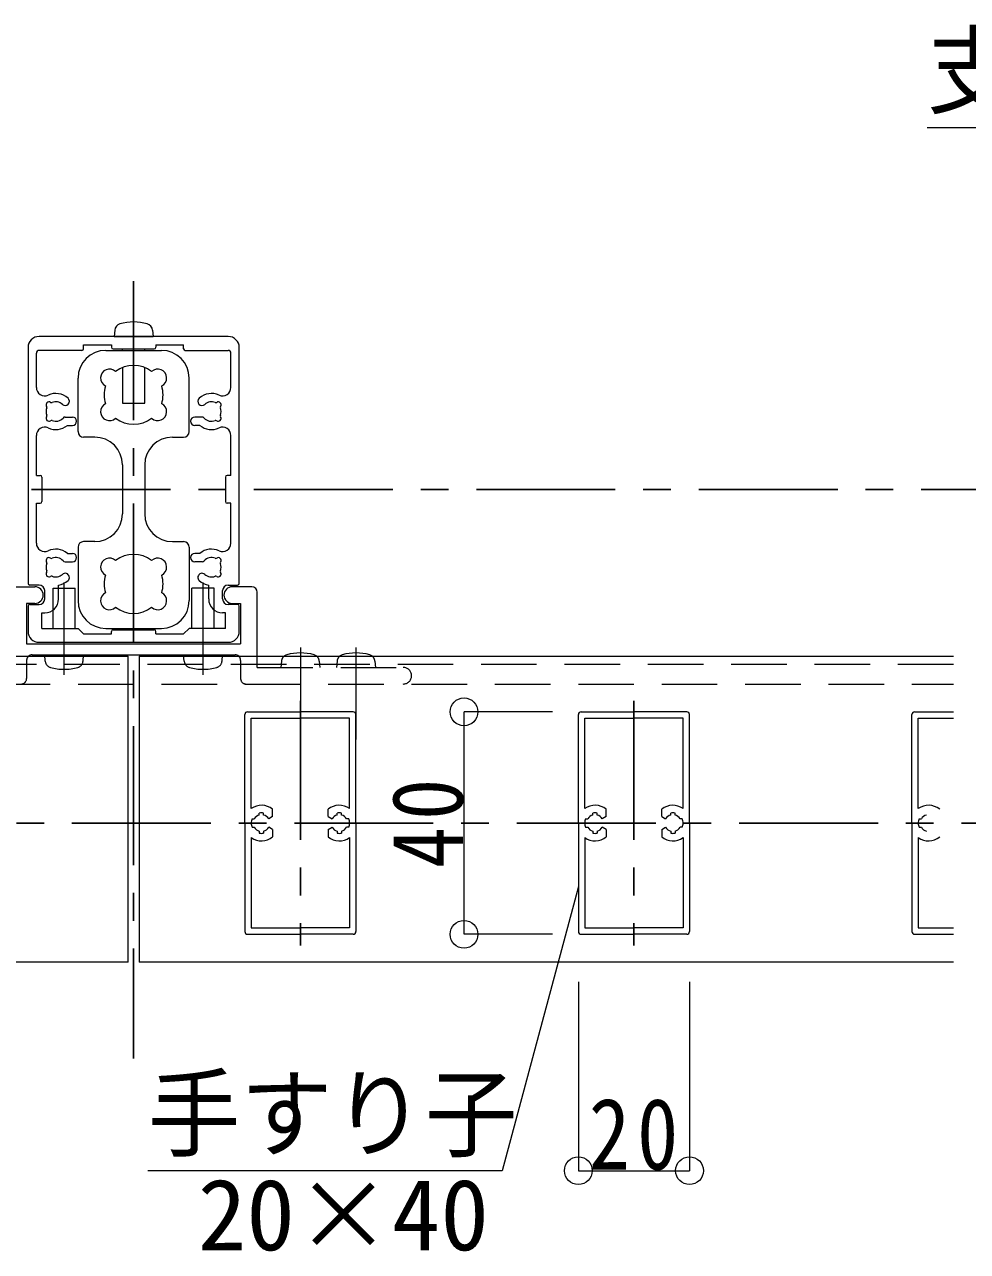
# Model space of a CAD drawing. Units: millimetres at full size, sheet at 1:5. Extents: x -1050 to 1050, y -742 to 742.
# Drawn here: x 228.4 to 398, y -388.8 to -168.2 of the extents above; entities that cross this region are included whole.
import ezdxf
from ezdxf.enums import TextEntityAlignment as Align

# ---------------------------------------------------------------- set-up
doc = ezdxf.new("R2010")
doc.units = ezdxf.units.MM
doc.header["$LTSCALE"] = 5
doc.linetypes.add('CHAIN1', pattern=[8, 5, -1, 1, -1])
doc.linetypes.add('DASHED2', pattern=[3, 2, -1])
doc.layers.add('0-0_通り芯', color=7, linetype='CHAIN1')
for name, color, linetype, lineweight in [('0-3_寸法', 54, 'Continuous', 20), ('0-4_手摺部材', 92, 'Continuous', 20), ('0-5_手すり子', 12, 'Continuous', 20), ('0-9_文字', 3, 'Continuous', 20), ('0-A_支柱', 6, 'Continuous', 20), ('0-B_足元', 4, 'Continuous', 20)]:
    doc.layers.add(name, color=color, linetype=linetype, lineweight=lineweight)
doc.styles.add('ＭＳ ゴシック', font='')
doc.styles.get('ＭＳ ゴシック').set_extended_font_data('MS Gothic')

# ---------------------------------------------------------------- blocks, each defined once
blk = doc.blocks.new('dimension_origin')
at = {"color": 0, "linetype": 'Continuous', "lineweight": -2}
blk.add_circle((0, 0), 1.25, dxfattribs=at)

msp = doc.modelspace()

# ---------------------------------------------------------------- linework, layer by layer
at = {"layer": '0-0_通り芯'}
for p, q in [((248.02, -214.355), (248.02, -354.142)), ((894.67, -251.793), (-189.98, -251.793)), ((278.02, -289.793), (278.02, -333.793)), ((338.02, -289.793), (338.02, -333.793)), ((-243.068, -311.793), (889.731, -311.793))]:
    msp.add_line(p, q, dxfattribs=at)
at = {"layer": '0-3_寸法'}
for p, q in [((323.365, -291.793), (307.455, -291.793)), ((307.455, -331.793), (307.455, -291.793)), ((323.365, -331.793), (307.455, -331.793)), ((328.02, -340.354), (328.02, -374.293)), ((348.02, -340.354), (348.02, -374.293)), ((328.02, -374.293), (348.02, -374.293))]:
    msp.add_line(p, q, dxfattribs=at)
at = {"layer": '0-4_手摺部材'}
for p, q in [((244.52, -224.293), (251.52, -224.293)), ((226.77, -269.293), (230.27, -269.293)), ((233.52, -269.543), (237.52, -269.543)), ((233.52, -276.793), (233.52, -269.543)), ((237.52, -276.793), (237.52, -269.543)), ((262.52, -269.543), (258.52, -269.543)), ((258.52, -276.793), (258.52, -269.543)), ((262.52, -276.793), (262.52, -269.543)), ((269.27, -269.293), (265.77, -269.293)), ((270.27, -281.793), (270.27, -270.293)), ((228.77, -272.293), (228.77, -279.543)), ((230.27, -272.293), (228.77, -272.293)), ((265.77, -272.293), (267.27, -272.293)), ((267.27, -272.293), (267.27, -279.543)), ((228.77, -279.543), (267.27, -279.543)), ((103.02, -281.793), (247.02, -281.793)), ((229.77, -281.543), (266.27, -281.543)), ((247.02, -336.793), (247.02, -281.793)), ((249.02, -281.793), (395.52, -281.793)), ((249.02, -281.793), (249.02, -336.793)), ((247.02, -336.793), (103.02, -336.793)), ((395.52, -336.793), (249.02, -336.793))]:
    msp.add_line(p, q, dxfattribs=at)
at = {"layer": '0-4_手摺部材', "linetype": 'CHAIN1'}
for p, q in [((235.52, -285.143), (235.52, -268.543)), ((260.52, -285.143), (260.52, -268.543)), ((278.02, -280.193), (278.02, -296.793)), ((288.02, -280.193), (288.02, -296.793))]:
    msp.add_line(p, q, dxfattribs=at)
at = {"layer": '0-4_手摺部材', "linetype": 'DASHED2'}
for p, q in [((232.118, -282.662), (232.02, -281.543)), ((232.02, -281.543), (239.02, -281.543)), ((238.922, -282.662), (239.02, -281.543)), ((257.118, -282.662), (257.02, -281.543)), ((257.02, -281.543), (264.02, -281.543)), ((263.922, -282.662), (264.02, -281.543)), ((270.27, -283.793), (270.27, -281.793)), ((395.52, -283.293), (103.02, -283.293)), ((228.77, -282.543), (228.77, -285.793)), ((267.27, -282.543), (267.27, -285.793)), ((270.27, -283.793), (296.52, -283.793)), ((274.618, -282.674), (274.52, -283.793)), ((281.422, -282.674), (281.52, -283.793)), ((284.618, -282.674), (284.52, -283.793)), ((291.422, -282.674), (291.52, -283.793)), ((103.02, -286.793), (395.52, -286.793))]:
    msp.add_line(p, q, dxfattribs=at)
at = {"layer": '0-4_手摺部材'}
for centre, radius, start, end in [((230.27, -270.793), 1.5, 270.00004, 89.99996), ((265.77, -270.793), 1.5, 90, 270), ((269.27, -270.293), 1, 0, 90), ((229.77, -282.543), 1, 90.00005, 131.40962), ((266.27, -282.543), 1, 48.59041, 90), ((275.913, -282.787), 1.3, 105.88083, 130.13486), ((278.02, -290.193), 9, 74.11915, 105.88085), ((280.127, -282.787), 1.3, 49.8651, 74.11915), ((285.913, -282.787), 1.3, 105.88083, 130.13486), ((288.02, -290.193), 9, 74.11915, 105.88085), ((290.127, -282.787), 1.3, 49.8651, 74.11915)]:
    msp.add_arc(centre, radius, start, end, dxfattribs=at)
at = {"layer": '0-4_手摺部材', "linetype": 'DASHED2'}
for centre, radius, start, end in [((229.77, -282.543), 1, 131.40962, 180), ((266.27, -282.543), 1, 0, 48.59041), ((275.913, -282.787), 1.3, 130.13486, 174.99995), ((280.127, -282.787), 1.3, 5.00002, 49.8651), ((285.913, -282.787), 1.3, 130.13486, 174.99995), ((290.127, -282.787), 1.3, 5.00002, 49.8651), ((233.413, -282.549), 1.3, 184.99997, 254.11918), ((235.52, -275.143), 9, 254.11915, 285.88085), ((237.627, -282.549), 1.3, 285.88083, 354.99995), ((258.413, -282.549), 1.3, 184.99997, 254.11918), ((260.52, -275.143), 9, 254.11915, 285.88085), ((262.627, -282.549), 1.3, 285.88083, 354.99995), ((296.52, -285.293), 1.5, 270, 90), ((227.77, -285.793), 1, 270.00005, 360), ((268.27, -285.793), 1, 180, 270)]:
    msp.add_arc(centre, radius, start, end, dxfattribs=at)
at = {"layer": '0-5_手すり子'}
for p, q in [((268.02, -311.793), (268.02, -292.293)), ((268.52, -291.793), (278.02, -291.793)), ((269.17, -292.943), (278.02, -292.943)), ((269.17, -309.182), (269.17, -292.943)), ((287.52, -291.793), (278.02, -291.793)), ((286.87, -292.943), (278.02, -292.943)), ((286.87, -309.182), (286.87, -292.943)), ((288.02, -311.793), (288.02, -292.293)), ((328.02, -311.793), (328.02, -292.293)), ((328.52, -291.793), (338.02, -291.793)), ((329.17, -292.943), (338.02, -292.943)), ((329.17, -309.182), (329.17, -292.943)), ((347.52, -291.793), (338.02, -291.793)), ((346.87, -292.943), (338.02, -292.943)), ((346.87, -309.182), (346.87, -292.943)), ((348.02, -311.793), (348.02, -292.293)), ((388.02, -311.793), (388.02, -292.293)), ((388.52, -291.793), (395.52, -291.793)), ((389.17, -292.943), (395.52, -292.943)), ((389.17, -309.182), (389.17, -292.943)), ((269.329, -311.043), (269.721, -311.043)), ((270.632, -310.344), (270.632, -309.984)), ((271.408, -310.344), (271.408, -309.984)), ((273.02, -310.638), (272.319, -311.043)), ((273.02, -310.638), (273.02, -309.295)), ((283.02, -310.638), (283.02, -309.295)), ((283.02, -310.638), (283.721, -311.043)), ((284.632, -310.344), (284.632, -309.984)), ((285.408, -310.344), (285.408, -309.984)), ((286.711, -311.043), (286.319, -311.043)), ((329.329, -311.043), (329.721, -311.043)), ((330.632, -310.344), (330.632, -309.984)), ((331.408, -310.344), (331.408, -309.984)), ((333.02, -310.638), (332.319, -311.043)), ((333.02, -310.638), (333.02, -309.295)), ((343.02, -310.638), (343.02, -309.295)), ((343.02, -310.638), (343.721, -311.043)), ((344.632, -310.344), (344.632, -309.984)), ((345.408, -310.344), (345.408, -309.984)), ((346.711, -311.043), (346.319, -311.043)), ((389.329, -311.043), (389.721, -311.043)), ((268.02, -311.793), (268.02, -331.293)), ((269.329, -312.543), (269.721, -312.543)), ((270.632, -313.242), (270.632, -313.602)), ((271.408, -313.242), (271.408, -313.602)), ((273.02, -312.948), (272.319, -312.543)), ((273.02, -312.948), (273.02, -314.291)), ((283.02, -312.948), (283.721, -312.543)), ((283.02, -312.948), (283.02, -314.291)), ((284.632, -313.242), (284.632, -313.602)), ((285.408, -313.242), (285.408, -313.602)), ((286.711, -312.543), (286.319, -312.543)), ((288.02, -311.793), (288.02, -331.293)), ((328.02, -311.793), (328.02, -331.293)), ((329.329, -312.543), (329.721, -312.543)), ((330.632, -313.242), (330.632, -313.602)), ((331.408, -313.242), (331.408, -313.602)), ((333.02, -312.948), (332.319, -312.543)), ((333.02, -312.948), (333.02, -314.291)), ((343.02, -312.948), (343.721, -312.543)), ((343.02, -312.948), (343.02, -314.291)), ((344.632, -313.242), (344.632, -313.602)), ((345.408, -313.242), (345.408, -313.602)), ((346.711, -312.543), (346.319, -312.543)), ((348.02, -311.793), (348.02, -331.293)), ((388.02, -311.793), (388.02, -331.293)), ((389.329, -312.543), (389.721, -312.543)), ((269.17, -314.404), (269.17, -330.643)), ((286.87, -314.404), (286.87, -330.643)), ((329.17, -314.404), (329.17, -330.643)), ((346.87, -314.404), (346.87, -330.643)), ((389.17, -314.404), (389.17, -330.643)), ((269.17, -330.643), (278.02, -330.643)), ((286.87, -330.643), (278.02, -330.643)), ((329.17, -330.643), (338.02, -330.643)), ((346.87, -330.643), (338.02, -330.643)), ((389.17, -330.643), (395.52, -330.643)), ((268.52, -331.793), (278.02, -331.793)), ((287.52, -331.793), (278.02, -331.793)), ((328.52, -331.793), (338.02, -331.793)), ((347.52, -331.793), (338.02, -331.793)), ((388.52, -331.793), (395.52, -331.793))]:
    msp.add_line(p, q, dxfattribs=at)
for centre, radius, start, end in [((268.52, -292.293), 0.5, 90, 180), ((287.52, -292.293), 0.5, 0, 90), ((328.52, -292.293), 0.5, 90, 180), ((347.52, -292.293), 0.5, 0, 90), ((388.52, -292.293), 0.5, 90, 180), ((271.02, -311.793), 3.2, 51.31781, 125.31877), ((285.02, -311.793), 3.2, 54.68123, 128.68219), ((331.02, -311.793), 3.2, 51.31781, 125.31877), ((345.02, -311.793), 3.2, 54.68123, 128.68219), ((391.02, -311.793), 3.2, 51.31781, 125.31877), ((271.02, -311.793), 1.85, 156.08345, 180), ((271.02, -311.793), 1.5, 104.99993, 149.99998), ((271.02, -311.793), 1.85, 77.88619, 102.1137), ((271.02, -311.793), 1.5, 29.99998, 74.99992), ((285.02, -311.793), 1.5, 105.00008, 150.00002), ((285.02, -311.793), 1.85, 77.8863, 102.11381), ((285.02, -311.793), 1.5, 30.00002, 75.00007), ((285.02, -311.793), 1.85, 0, 23.91655), ((331.02, -311.793), 1.85, 156.08345, 180), ((331.02, -311.793), 1.5, 104.99993, 149.99998), ((331.02, -311.793), 1.85, 77.88619, 102.1137), ((331.02, -311.793), 1.5, 29.99998, 74.99992), ((345.02, -311.793), 1.5, 105.00008, 150.00002), ((345.02, -311.793), 1.85, 77.8863, 102.11381), ((345.02, -311.793), 1.5, 30.00002, 75.00007), ((345.02, -311.793), 1.85, 0, 23.91655), ((391.02, -311.793), 1.85, 156.08345, 180), ((391.02, -311.793), 1.5, 104.99993, 149.99998), ((271.02, -311.793), 1.85, 180, 203.91655), ((271.02, -311.793), 1.5, 210.00002, 255.00007), ((271.02, -311.793), 1.5, 285.00008, 330.00002), ((285.02, -311.793), 1.5, 209.99998, 254.99992), ((285.02, -311.793), 1.5, 284.99993, 329.99998), ((285.02, -311.793), 1.85, 336.08345, 360), ((331.02, -311.793), 1.85, 180, 203.91655), ((331.02, -311.793), 1.5, 210.00002, 255.00007), ((331.02, -311.793), 1.5, 285.00008, 330.00002), ((345.02, -311.793), 1.5, 209.99998, 254.99992), ((345.02, -311.793), 1.5, 284.99993, 329.99998), ((345.02, -311.793), 1.85, 336.08345, 360), ((391.02, -311.793), 1.85, 180, 203.91655), ((391.02, -311.793), 1.5, 210.00002, 255.00007), ((271.02, -311.793), 3.2, 234.68123, 308.68219), ((271.02, -311.793), 1.85, 257.8863, 282.11381), ((285.02, -311.793), 3.2, 231.31781, 305.31877), ((285.02, -311.793), 1.85, 257.88619, 282.1137), ((331.02, -311.793), 3.2, 234.68123, 308.68219), ((331.02, -311.793), 1.85, 257.8863, 282.11381), ((345.02, -311.793), 3.2, 231.31781, 305.31877), ((345.02, -311.793), 1.85, 257.88619, 282.1137), ((391.02, -311.793), 3.2, 234.68123, 308.68219), ((268.52, -331.293), 0.5, 180, 270), ((287.52, -331.293), 0.5, 270, 360), ((328.52, -331.293), 0.5, 180, 270), ((347.52, -331.293), 0.5, 270, 360), ((388.52, -331.293), 0.5, 180, 270)]:
    msp.add_arc(centre, radius, start, end, dxfattribs=at)
at = {"layer": '0-9_文字'}
for points in [[(529.02, -226.293), (489.52, -186.793), (390.77, -186.793)], [(328.02, -323.214), (314.334, -374.293), (250.584, -374.293)]]:
    msp.add_lwpolyline(points, dxfattribs=at)
at = {"layer": '0-A_支柱'}
for p, q in [((265.02, -224.293), (231.02, -224.293)), ((244.618, -223.174), (244.52, -224.293)), ((251.422, -223.174), (251.52, -224.293)), ((229.02, -226.293), (229.02, -268.693)), ((238.72, -226.793), (231.02, -226.793)), ((244.02, -225.793), (244.02, -226.243)), ((244.32, -226.543), (251.72, -226.543)), ((246.02, -226.793), (246.02, -226.543)), ((250.02, -226.793), (250.02, -226.543)), ((252.02, -225.793), (252.02, -226.243)), ((252.02, -225.793), (257.02, -225.793)), ((257.02, -226.493), (257.02, -225.793)), ((257.32, -226.793), (265.02, -226.793)), ((267.02, -268.693), (267.02, -226.293)), ((230.52, -233.485), (230.52, -227.293)), ((265.52, -233.485), (265.52, -227.293)), ((235.697, -238.793), (237.02, -238.793)), ((236.097, -240.293), (237.02, -240.293)), ((260.343, -238.793), (259.02, -238.793)), ((259.943, -240.293), (259.02, -240.293)), ((230.52, -249.293), (230.52, -242.101)), ((265.52, -249.293), (265.52, -242.101)), ((230.52, -249.293), (231.22, -249.293)), ((231.52, -249.593), (231.52, -253.993)), ((264.52, -249.593), (264.52, -253.993)), ((265.52, -249.293), (264.82, -249.293)), ((230.52, -254.293), (231.22, -254.293)), ((230.52, -261.485), (230.52, -254.293)), ((265.52, -254.293), (264.82, -254.293)), ((265.52, -261.485), (265.52, -254.293)), ((236.097, -263.293), (237.02, -263.293)), ((259.943, -263.293), (259.02, -263.293)), ((235.697, -264.793), (237.02, -264.793)), ((260.343, -264.793), (259.02, -264.793)), ((231.02, -268.993), (229.32, -268.993)), ((234.52, -271.493), (234.52, -269.004)), ((261.52, -271.493), (261.52, -269.004)), ((265.02, -268.993), (266.72, -268.993)), ((232.02, -271.493), (232.02, -269.993)), ((264.02, -271.493), (264.02, -269.993)), ((229.02, -272.793), (229.02, -277.293)), ((229.32, -272.493), (231.02, -272.493)), ((266.72, -272.493), (265.02, -272.493)), ((267.02, -277.293), (267.02, -272.793)), ((231.52, -273.993), (232.02, -273.993)), ((231.52, -276.793), (231.52, -273.993)), ((264.52, -273.993), (264.02, -273.993)), ((264.52, -276.793), (264.52, -273.993)), ((231.52, -276.793), (238.02, -276.793)), ((239.02, -277.793), (238.02, -276.793)), ((239.02, -277.793), (244.02, -277.793)), ((244.02, -277.793), (244.02, -277.343)), ((244.32, -277.043), (251.72, -277.043)), ((252.02, -277.793), (252.02, -277.343)), ((252.02, -277.793), (257.02, -277.793)), ((257.02, -277.793), (258.02, -276.793)), ((264.52, -276.793), (258.02, -276.793)), ((231.02, -279.293), (265.02, -279.293))]:
    msp.add_line(p, q, dxfattribs=at)
for points in [[(239.02, -226.493), (239.02, -225.793), (244.02, -225.793)], [(246.02, -229.885), (246.02, -236.293), (250.02, -236.293), (250.02, -229.885)]]:
    msp.add_lwpolyline(points, dxfattribs=at)
for centre, radius, start, end in [((245.913, -223.287), 1.3, 105.88085, 175), ((248.02, -230.693), 9, 74.11915, 105.88085), ((250.127, -223.287), 1.3, 5, 74.11915), ((231.02, -226.293), 2, 90, 180), ((265.02, -226.293), 2, 0, 90), ((231.02, -227.293), 0.5, 90, 180), ((238.72, -226.493), 0.3, 270, 360), ((244.32, -226.243), 0.3, 180, 270), ((251.72, -226.243), 0.3, 270, 360), ((257.32, -226.493), 0.3, 180, 270), ((265.02, -227.293), 0.5, 0, 90), ((232.02, -233.485), 1.5, 180, 294.90106), ((264.02, -233.485), 1.5, 245.09894, 360), ((234.02, -237.793), 3.25, 47.4576, 114.90106), ((234.02, -237.793), 1.75, 47.4576, 112.4201), ((235.71, -235.951), 0.75, 227.4576, 47.4576), ((260.33, -235.951), 0.75, 132.5424, 312.5424), ((262.02, -237.793), 3.25, 65.09894, 132.5424), ((262.02, -237.793), 1.75, 67.5799, 132.5424), ((234.02, -237.793), 1.75, 157.5799, 202.4201), ((232.783, -236.555), 0.5, 55.28656, 214.71344), ((232.125, -237.011), 0.3, 337.5799, 34.71344), ((233.238, -235.898), 0.3, 235.28656, 292.4201), ((262.802, -235.898), 0.3, 247.5799, 304.71344), ((263.257, -236.555), 0.5, 325.28656, 124.71344), ((263.915, -237.011), 0.3, 145.28656, 202.4201), ((262.02, -237.793), 1.75, 337.5799, 22.4201), ((232.783, -239.03), 0.5, 145.28656, 304.71344), ((232.125, -238.575), 0.3, 325.28656, 22.4201), ((234.02, -237.793), 3.25, 245.09894, 309.71514), ((233.238, -239.688), 0.3, 67.5799, 124.71344), ((234.02, -237.793), 1.75, 247.5799, 318.18969), ((235.697, -239.293), 0.5, 90, 138.18969), ((237.02, -239.543), 0.75, 270, 90), ((259.02, -239.543), 0.75, 90, 270), ((262.02, -237.793), 3.25, 230.28486, 294.90106), ((260.343, -239.293), 0.5, 41.81031, 90), ((262.02, -237.793), 1.75, 221.81031, 292.4201), ((262.802, -239.688), 0.3, 55.28656, 112.4201), ((263.257, -239.03), 0.5, 235.28656, 34.71344), ((263.915, -238.575), 0.3, 157.5799, 214.71344), ((232.02, -242.101), 1.5, 65.09894, 180), ((264.02, -242.101), 1.5, 0, 114.90106), ((231.22, -249.593), 0.3, 0, 90), ((264.82, -249.593), 0.3, 90, 180), ((231.22, -253.993), 0.3, 270, 360), ((264.82, -253.993), 0.3, 180, 270), ((232.02, -261.485), 1.5, 180, 294.90106), ((264.02, -261.485), 1.5, 245.09894, 360), ((232.783, -264.555), 0.5, 55.28656, 214.71344), ((234.02, -265.793), 3.25, 50.28486, 114.90106), ((233.238, -263.898), 0.3, 235.28656, 292.4201), ((234.02, -265.793), 1.75, 41.81031, 112.4201), ((235.697, -264.293), 0.5, 221.81031, 270), ((237.02, -264.043), 0.75, 270, 90), ((259.02, -264.043), 0.75, 90, 270), ((262.02, -265.793), 3.25, 65.09894, 129.71514), ((260.343, -264.293), 0.5, 270, 318.18969), ((262.02, -265.793), 1.75, 67.5799, 138.18969), ((262.802, -263.898), 0.3, 247.5799, 304.71344), ((263.257, -264.555), 0.5, 325.28656, 124.71344), ((234.02, -265.793), 1.75, 157.5799, 202.4201), ((232.783, -267.03), 0.5, 145.28656, 304.71344), ((232.125, -265.011), 0.3, 337.5799, 34.71344), ((232.125, -266.575), 0.3, 325.28656, 22.4201), ((235.71, -267.635), 0.75, 312.5424, 132.5424), ((260.33, -267.635), 0.75, 47.4576, 227.4576), ((263.257, -267.03), 0.5, 235.28656, 34.71344), ((263.915, -265.011), 0.3, 145.28656, 202.4201), ((263.915, -266.575), 0.3, 157.5799, 214.71344), ((262.02, -265.793), 1.75, 337.5799, 22.4201), ((229.32, -268.693), 0.3, 180, 270), ((231.02, -269.993), 1, 0, 90), ((233.238, -267.688), 0.3, 67.5799, 124.71344), ((234.02, -265.793), 1.75, 247.5799, 312.5424), ((234.02, -265.793), 3.25, 278.84988, 312.5424), ((262.02, -265.793), 3.25, 227.4576, 261.15012), ((262.02, -265.793), 1.75, 227.4576, 292.4201), ((262.802, -267.688), 0.3, 55.28656, 112.4201), ((265.02, -269.993), 1, 90, 180), ((266.72, -268.693), 0.3, 270, 360), ((229.32, -272.793), 0.3, 90, 180), ((231.02, -271.493), 1, 270, 360), ((232.02, -271.493), 2.5, 270, 360), ((264.02, -271.493), 2.5, 180, 270), ((265.02, -271.493), 1, 180, 270), ((266.72, -272.793), 0.3, 0, 90), ((231.02, -277.293), 2, 180, 270), ((244.32, -277.343), 0.3, 90, 180), ((251.72, -277.343), 0.3, 0, 90), ((265.02, -277.293), 2, 270, 360)]:
    msp.add_arc(centre, radius, start, end, dxfattribs=at)
at = {"layer": '0-B_足元'}
for p, q in [((243.02, -226.793), (253.02, -226.793)), ((238.02, -241.393), (238.02, -231.793)), ((258.02, -241.393), (258.02, -231.793)), ((241.02, -242.393), (239.02, -242.393)), ((255.02, -242.393), (257.02, -242.393)), ((246.02, -247.393), (246.02, -256.193)), ((250.02, -247.393), (250.02, -256.193)), ((238.02, -262.193), (238.02, -271.793)), ((241.02, -261.193), (239.02, -261.193)), ((255.02, -261.193), (257.02, -261.193)), ((258.02, -262.193), (258.02, -271.793)), ((243.02, -276.793), (253.02, -276.793))]:
    msp.add_line(p, q, dxfattribs=at)
for centre, radius, start, end in [((243.02, -231.793), 5, 90, 180), ((253.02, -231.793), 5, 0, 90), ((243.679, -231.753), 1.6, 46.3184, 243.6816), ((248.02, -234.793), 5.3, 52.3632, 127.6368), ((252.362, -231.753), 1.6, 296.3184, 133.6816), ((248.02, -234.793), 5.3, 162.3632, 197.6368), ((248.02, -234.793), 5.3, 342.3632, 17.6368), ((243.679, -237.833), 1.6, 116.3184, 313.6816), ((252.362, -237.833), 1.6, 226.3184, 63.6816), ((248.02, -234.793), 5.3, 232.36321, 307.63679), ((239.02, -241.393), 1, 180, 270), ((241.02, -247.393), 5, 0, 90), ((255.02, -247.393), 5, 90, 180), ((257.02, -241.393), 1, 270, 360), ((241.02, -256.193), 5, 270, 360), ((255.02, -256.193), 5, 180, 270), ((239.02, -262.193), 1, 90, 180), ((257.02, -262.193), 1, 0, 90), ((243.679, -265.753), 1.6, 46.3184, 243.6816), ((248.02, -268.793), 5.3, 52.36321, 127.63679), ((252.362, -265.753), 1.6, 296.3184, 133.6816), ((248.02, -268.793), 5.3, 162.3632, 197.6368), ((248.02, -268.793), 5.3, 342.3632, 17.6368), ((243.679, -271.833), 1.6, 116.3184, 313.6816), ((252.362, -271.833), 1.6, 226.3184, 63.6816), ((243.02, -271.793), 5, 180, 270), ((248.02, -268.793), 5.3, 232.3632, 307.6368), ((253.02, -271.793), 5, 270, 360)]:
    msp.add_arc(centre, radius, start, end, dxfattribs=at)

# ---------------------------------------------------------------- block references
at = {"layer": '0-3_寸法', "xscale": 2, "yscale": 2}
for p, rotation in [((307.455, -291.793), 90), ((307.455, -331.793), 270), ((328.02, -374.293), 180)]:
    msp.add_blockref('dimension_origin', p, dxfattribs=dict(at, rotation=rotation))
msp.add_blockref('dimension_origin', (348.02, -374.293), dxfattribs=at)

# ---------------------------------------------------------------- texts
at = {"layer": '0-3_寸法', "insert": (307.455, -319.918), "char_height": 12.83, "attachment_point": 7, "rotation": 90, "style": 'ＭＳ ゴシック'}
msp.add_mtext('\\T1.17;\\W0.85;40', dxfattribs=at)
at = {"layer": '0-3_寸法', "insert": (329.895, -374.293), "char_height": 12.83, "attachment_point": 7, "style": 'ＭＳ ゴシック'}
msp.add_mtext('\\T1.17;\\W0.85;20', dxfattribs=at)
at = {"layer": '0-9_文字', "style": 'ＭＳ ゴシック', "width": 0.95}
for s, p in [('支柱\u300038×55', (390.77, -186.793)), ('手すり子', (250.584, -374.293))]:
    msp.add_text(s, height=12.83, dxfattribs=at).set_placement(p, align=Align.BOTTOM_LEFT)
at = {"layer": '0-9_文字', "style": 'ＭＳ ゴシック'}
msp.add_text('20×40', height=12.83, dxfattribs=at).set_placement((259.569, -392.46), align=Align.BOTTOM_LEFT)

doc.saveas('drawing.dxf')
